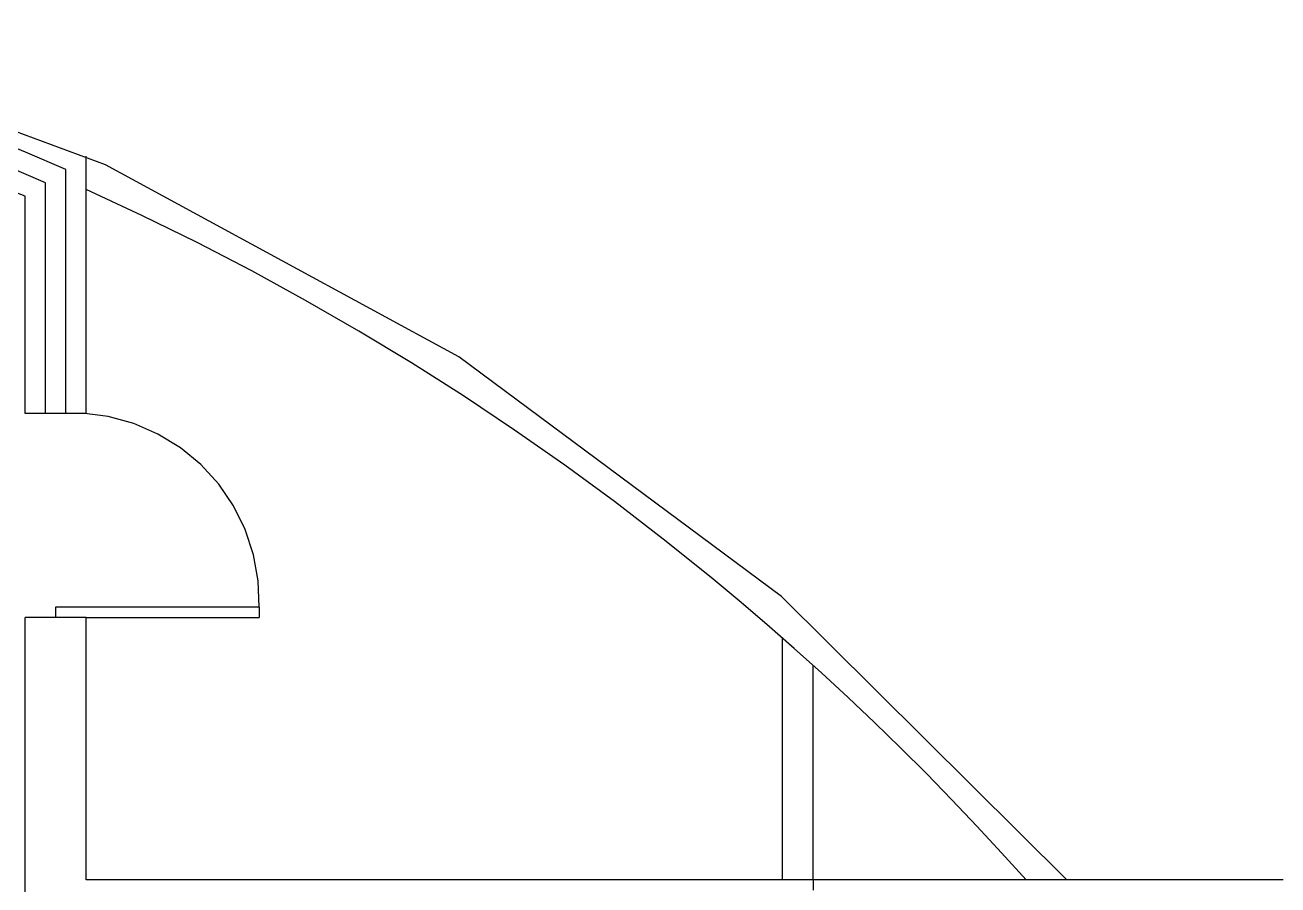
# Model space of a CAD drawing. Header units: centimetres. Extents: x 1966 to 8787, y 7398 to 12383.
# Drawn here: x 7809.5 to 8301.5, y 9552.7 to 9890.2 of the extents above; entities that cross this region are included whole.
import ezdxf

# ---------------------------------------------------------------- set-up
doc = ezdxf.new("R2010")
doc.units = ezdxf.units.CM

msp = doc.modelspace()

# ---------------------------------------------------------------- linework, layer by layer
for p, q in [((7841.16, 9835.29), (7693.19, 9890.16)), ((7809.51, 9823.01), (7741.19, 9849.56)), ((7809.68, 9840.32), (7793.74, 9846.88)), ((7825.51, 9833.52), (7809.68, 9840.32)), ((7833.51, 9825.58), (7833.51, 9838.73)), ((7979.88, 9760.02), (7841.16, 9835.29)), ((7817.51, 9828.28), (7802.31, 9834.74)), ((7825.51, 9737.73), (7825.51, 9833.52)), ((7817.51, 9737.73), (7817.51, 9828.28)), ((7855.41, 9815.42), (7833.51, 9825.58)), ((7833.51, 9737.73), (7833.51, 9825.58)), ((7809.51, 9737.73), (7809.51, 9823.01)), ((7877.07, 9804.78), (7855.41, 9815.42)), ((7898.5, 9793.67), (7877.07, 9804.78)), ((7919.68, 9782.09), (7898.5, 9793.67)), ((7940.6, 9770.05), (7919.68, 9782.09)), ((7961.25, 9757.56), (7940.6, 9770.05)), ((7981.63, 9744.61), (7961.25, 9757.56)), ((8106.54, 9665.87), (7979.88, 9760.02)), ((8001.71, 9731.22), (7981.63, 9744.61)), ((7817.51, 9737.73), (7809.51, 9737.73)), ((7821.51, 9737.73), (7817.51, 9737.73)), ((7831.88, 9737.87), (7821.51, 9737.73)), ((7825.51, 9737.73), (7821.51, 9737.73)), ((7833.51, 9737.73), (7825.51, 9737.73)), ((7842.17, 9736.55), (7831.88, 9737.87)), ((7852.18, 9733.8), (7842.17, 9736.55)), ((7861.7, 9729.68), (7852.18, 9733.8)), ((7870.55, 9724.27), (7861.7, 9729.68)), ((8021.49, 9717.4), (8001.71, 9731.22)), ((7878.55, 9717.67), (7870.55, 9724.27)), ((7885.55, 9710.01), (7878.55, 9717.67)), ((8040.97, 9703.14), (8021.49, 9717.4)), ((7891.41, 9701.45), (7885.55, 9710.01)), ((8060.13, 9688.46), (8040.97, 9703.14)), ((7896.01, 9692.16), (7891.41, 9701.45)), ((7899.27, 9682.31), (7896.01, 9692.16)), ((8078.96, 9673.36), (8060.13, 9688.46)), ((7901.11, 9672.1), (7899.27, 9682.31)), ((8089.96, 9664.22), (8078.96, 9673.36)), ((7901.51, 9661.73), (7901.11, 9672.1)), ((8100.83, 9654.95), (8089.96, 9664.22)), ((8218.6, 9554.73), (8106.54, 9665.87)), ((7901.51, 9661.73), (7821.51, 9661.73)), ((7821.51, 9661.73), (7821.51, 9657.73)), ((7901.51, 9661.73), (7901.51, 9657.73)), ((7809.51, 9530.73), (7809.51, 9657.73)), ((7821.51, 9657.73), (7809.51, 9657.73)), ((7833.51, 9657.73), (7821.51, 9657.73)), ((7833.51, 9554.73), (7833.51, 9657.73)), ((7833.51, 9657.73), (7901.51, 9657.73)), ((8111.58, 9645.53), (8100.83, 9654.95)), ((8106.96, 9554.73), (8106.96, 9649.61)), ((8122.21, 9635.98), (8111.58, 9645.53)), ((8118.96, 9554.73), (8118.96, 9638.92)), ((8132.71, 9626.28), (8122.21, 9635.98)), ((8143.09, 9616.46), (8132.71, 9626.28)), ((8153.34, 9606.49), (8143.09, 9616.46)), ((8163.46, 9596.4), (8153.34, 9606.49)), ((8173.44, 9586.17), (8163.46, 9596.4)), ((8183.3, 9575.82), (8173.44, 9586.17)), ((8193.01, 9565.34), (8183.3, 9575.82)), ((8202.59, 9554.73), (8193.01, 9565.34)), ((8106.96, 9554.73), (7833.51, 9554.73)), ((8118.96, 9554.73), (8106.96, 9554.73)), ((8118.96, 9554.73), (8118.96, 9550.73)), ((8202.59, 9554.73), (8118.96, 9554.73)), ((8218.6, 9554.73), (8202.59, 9554.73)), ((8303.51, 9554.73), (8218.6, 9554.73))]:
    msp.add_line(p, q)

doc.saveas('drawing.dxf')
